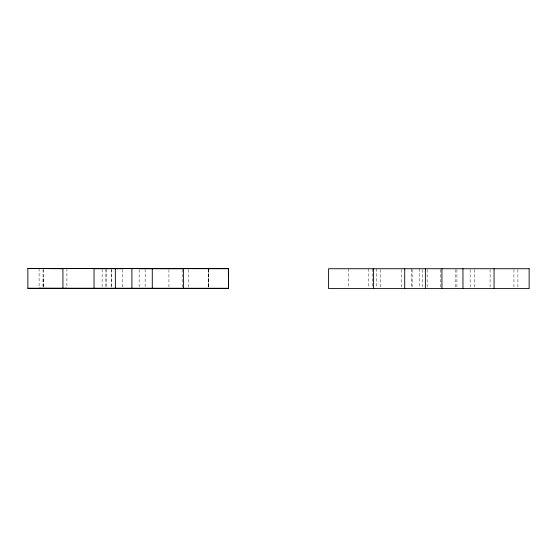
<?xml version="1.0" encoding="UTF-8"?>
<svg xmlns="http://www.w3.org/2000/svg" width="557" height="557" viewBox="0 0 557 557"><rect width="100%" height="100%" fill="white"/><g stroke="black" fill="none" stroke-linecap="round" stroke-linejoin="round"><path stroke-width="0.42" stroke-dasharray="2.79 2.09" d="M208.527 269.595L208.638 287.67L208.534 269.449M208.534 269.546L208.61 287.642M43.112 278.535L43.119 287.572M517.892 269.595L517.892 288.589M513.944 269.546L513.944 287.753M490.097 269.595L490.097 287.725M474.23 269.595L474.23 287.725M470.157 269.595L470.157 288.589M456.921 269.595L456.921 288.589M455.166 269.595L455.166 287.725M440.371 269.595L440.371 288.589M427.135 269.595L427.135 287.725M422.61 269.595L422.61 287.725M419.198 268.732L419.198 287.725M412.145 269.595L412.145 287.725M411.776 268.732L411.776 287.725M401.228 269.595L401.228 287.725M380.549 269.595L380.549 287.725M376.281 268.732L376.281 287.725M372.348 268.732L372.348 287.725M368.769 268.732L368.769 287.725M348.473 268.732L348.473 287.725M208.659 268.704L208.666 287.697M188.802 269.567L188.809 287.704M182.174 269.56L182.181 287.69M168.931 269.553L168.945 287.704M145.147 269.296L145.154 287.433M139.153 269.567L139.153 287.697M122.533 269.491L122.603 288.561M111.47 269.588L111.477 287.718L111.463 269.574M106.053 268.704L106.053 287.697M105.99 269.491L105.99 287.621M102.119 269.303L102.126 287.44M66.91 268.446L66.91 287.44M43.174 269.581L43.181 287.711M43.098 269.33L43.098 287.461M39.108 268.453L39.108 287.447"/><path stroke-width="0.84" d="M111.477 288.582L228.516 288.554L228.433 268.411L27.85 268.446L27.864 288.317L122.603 288.561M228.426 278.535L228.516 268.697L228.516 288.554M40.884 268.453L39.108 268.453L46.203 268.453M65.127 268.446L66.91 268.446L62.711 268.446M63.045 268.732L27.85 268.446M94.53 268.725L122.603 268.704M139.153 268.704L182.174 268.697M208.534 268.634L228.391 268.585M228.516 268.697L43.112 268.523M40.891 288.31L39.115 288.31L228.433 288.449L228.405 268.411L228.474 288.498L208.638 288.533M65.134 288.303L66.91 288.303L66.394 288.303M27.864 288.317L228.412 288.268M228.377 268.732L228.495 288.526M494.066 268.732L494.066 288.589M462.958 268.732L462.958 288.589M441.931 268.732L441.931 288.589M425.381 268.732L425.381 288.589M404.709 268.732L404.709 288.589M373.601 268.732L373.601 288.589M183.392 268.418L183.399 288.275M152.284 268.418L152.291 288.282M131.898 268.432L131.918 288.303M115.355 268.432L115.369 288.303M94.036 268.432L94.042 288.296M62.927 268.439L62.934 288.296M529.15 268.732L328.588 268.732L328.609 288.589L529.15 288.589L529.15 268.732"/></g></svg>
